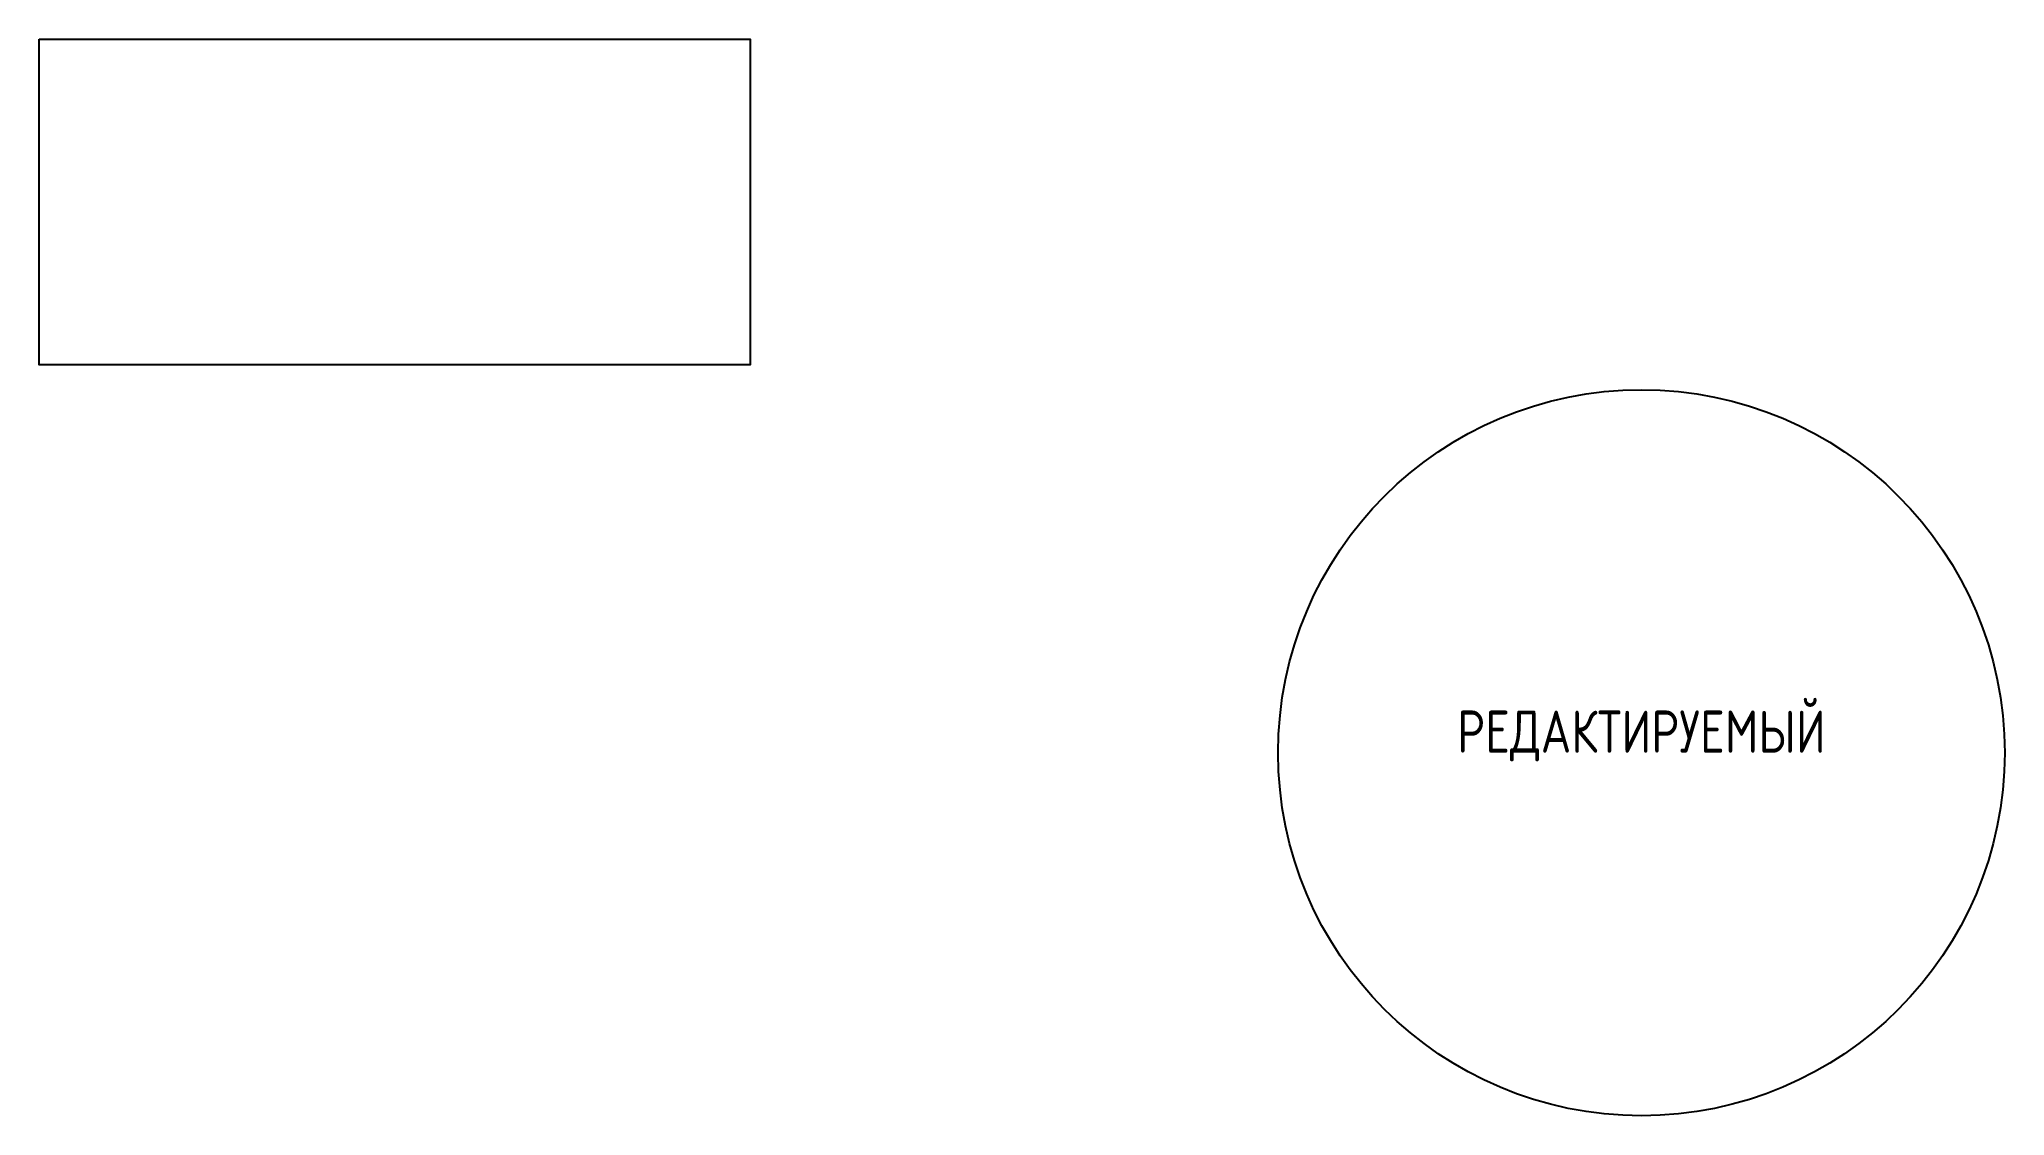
# Model space of a CAD drawing. Header units: millimetres. Extents: x 18858 to 19788, y 19229 to 19739.
import ezdxf
from ezdxf.enums import TextEntityAlignment as Align

# ---------------------------------------------------------------- set-up
doc = ezdxf.new("R2010")
doc.units = ezdxf.units.MM
doc.styles.add('ГОСТ 2.304', font='CS_Gost2304.shx')

# ---------------------------------------------------------------- blocks, each defined once
blk = doc.blocks.new('*U40')
at = {"lineweight": -3, "ltscale": 100}
blk.add_lwpolyline([(0, 154.19), (336.55, 154.19), (336.55, 0), (0, 0)], close=True, dxfattribs=at)
at = {"lineweight": -3, "ltscale": 100, "style": 'ГОСТ 2.304', "flags": 2}
blk.add_attdef('НЕРЕДАКТИРУЕМЫЙ', text='', height=20, dxfattribs=at).set_placement((173.41, 69.92), align=Align.CENTER)
blk = doc.blocks.new('Задание_5.1')
at = {"lineweight": -3, "ltscale": 100}
blk.add_circle((606.39, 81.54), 172.01, dxfattribs=at)
at = {"lineweight": -3, "ltscale": 100, "style": 'ГОСТ 2.304'}
blk.add_attdef('РЕДАКТИРУЕМЫЙ', text='', height=20, dxfattribs=at).set_placement((606.39, 81.54), align=Align.CENTER)

msp = doc.modelspace()

# ---------------------------------------------------------------- block references
at = {"lineweight": -3, "ltscale": 100}
msp.add_blockref('*U40', (18857.73, 19584.76), dxfattribs=at)
msp.add_blockref('Задание_5.1', (19009.94, 19319.37), dxfattribs=at).add_auto_attribs({'РЕДАКТИРУЕМЫЙ': 'РЕДАКТИРУЕМЫЙ'})

doc.saveas('drawing.dxf')
